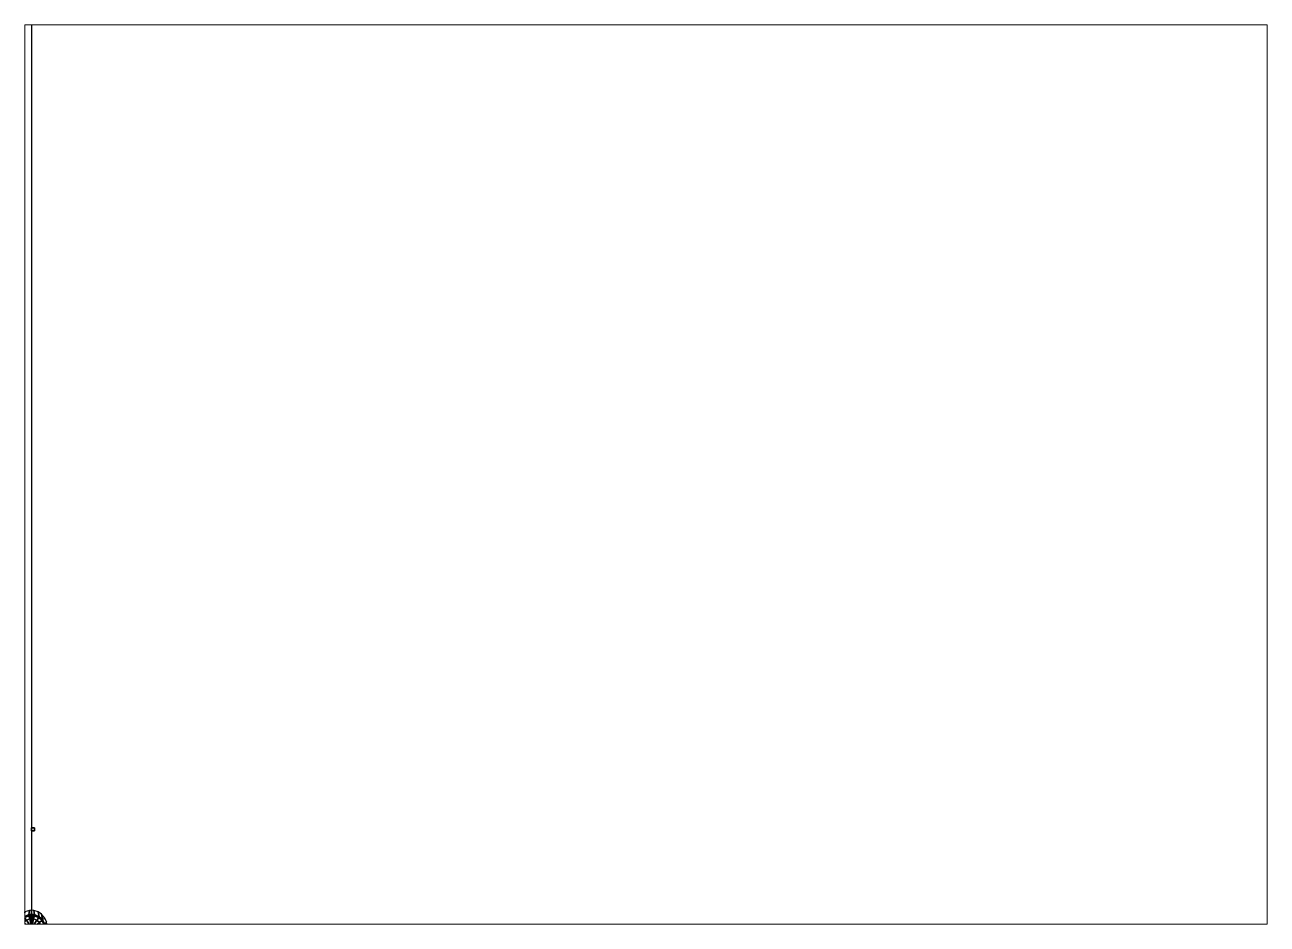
# Paper-space layout 'Layout1' of a CAD drawing. Header units: millimetres. Extents: x 28 to 251, y 20 to 181.
# The model-space entities are those that its viewports show. They can reach past a viewport. Long polylines and large blocks are cut down to what shows.
import ezdxf

# ---------------------------------------------------------------- set-up
doc = ezdxf.new("R2010")
doc.units = ezdxf.units.MM
doc.layers.add('tmp', color=4, linetype='Continuous')

msp = doc.modelspace()

# ---------------------------------------------------------------- linework, layer by layer
for points in [[(1, 27.69, -15.41), (1, 27.69, -16.41), (0, 27.69, -16.41), (0, 27.69, -15.41)], [(1, 27.69, -16.41), (1, 26.69, -16.41), (0, 26.69, -16.41), (0, 27.69, -16.41)], [(0, 27.69, -16.41), (0, 26.69, -16.41), (0, 26.69, -15.41), (0, 27.69, -15.41)], [(0, 27.69, -15.41), (0, 26.69, -15.41), (1, 26.69, -15.41), (1, 27.69, -15.41)], [(0, 26.69, -15.41), (0, 26.69, -16.41), (1, 26.69, -16.41), (1, 26.69, -15.41)], [(1, 26.69, -15.41), (1, 26.69, -16.41), (1, 27.69, -16.41), (1, 27.69, -15.41)], [(-5.08, -4.48, -0.01), (-4.56, -5.26, 1.38), (-3.7, -3.7, 1.38), (-4.52, -3.21, -0.01)], [(-4.56, -5.26, 1.38), (-4.26168, -5.42456, 3.47), (-3.4636, -3.97688, 3.47), (-3.7, -3.7, 1.38)], [(-4.52, -3.21, -0.01), (-3.7, -3.7, 1.38), (-3.7, -3.7, 1.38), (-3.37, -1.8, -0.01)], [(-4.26168, -5.42456, 3.47), (-3.27088, -5.83596, 5.51), (-2.6276, -4.66908, 5.51), (-3.4636, -3.97688, 3.47)], [(-3.37, -1.8, -0.01), (-3.7, -3.7, 1.38), (-2.58, -2.7, 1.38), (-2.28, -1.07, -0.01)], [(-3.7, -3.7, 1.38), (-3.4636, -3.97688, 3.47), (-2.42424, -3.04888, 3.47), (-2.58, -2.7, 1.38)], [(-3.4636, -3.97688, 3.47), (-2.6276, -4.66908, 5.51), (-1.78984, -3.92108, 5.51), (-2.42424, -3.04888, 3.47)], [(-2.6276, -4.66908, 5.51), (-1.18175, -5.901025, 6.86), (-0.70295, -5.473525, 6.86), (-1.78984, -3.92108, 5.51)], [(-2.28, -1.07, -0.01), (-2.58, -2.7, 1.38), (-0.96, -1.99, 1.38), (-0.74, -0.53, -0.01)], [(-2.58, -2.7, 1.38), (-2.42424, -3.04888, 3.47), (-0.92088, -2.39, 3.47), (-0.96, -1.99, 1.38)], [(-2.42424, -3.04888, 3.47), (-1.78984, -3.92108, 5.51), (-0.57808, -3.39, 5.51), (-0.92088, -2.39, 3.47)], [(-1.78984, -3.92108, 5.51), (-0.70295, -5.473525, 6.86), (-0.25, -5.17, 6.86), (-0.57808, -3.39, 5.51)], [(-0.74, -0.53, -0.01), (-0.96, -1.99, 1.38), (0, -1.99, 1.38), (0, -0.49, -0.01)], [(-0.96, -1.99, 1.38), (-0.92088, -2.39, 3.47), (-0.25, -2.39, 3.47), (0, -1.99, 1.38)], [(-0.92088, -2.39, 3.47), (-0.57808, -3.39, 5.51), (-0.25, -3.39, 5.51), (-0.25, -2.39, 3.47)], [(-0.57808, -3.39, 5.51), (-0.25, -5.17, 6.86), (-0.25, -5.17, 6.86), (-0.25, -3.39, 5.51)], [(0, -1.99, 1.38), (-0.25, -2.39, 3.47), (0, -2.46, 4.02), (0, -1.99, 1.38)], [(-0.25, -2.39, 3.47), (-0.25, -3.39, 5.51), (-0.25, -2.84, 5.01), (-0.25, -2.59, 4.38)], [(-0.25, -2.39, 3.47), (-0.25, -2.59, 4.38), (0, -2.46, 4.02), (-0.25, -2.39, 3.47)], [(0, -2.46, 4.02), (-0.25, -2.59, 4.38), (0, -2.5, 4.42), (0, -2.46, 4.02)], [(-0.25, -2.84, 5.01), (0, -2.74, 5.08), (0, -2.5, 4.42), (-0.25, -2.59, 4.38)], [(-0.25, -4.02, 6.41), (0, -3.93, 6.49), (0, -2.74, 5.08), (-0.25, -2.84, 5.01)], [(-0.25, -3.39, 5.51), (-0.25, -3.39, 5.51), (-0.25, -4.02, 6.41), (-0.25, -2.84, 5.01)], [(-0.25, -5.17, 6.86), (-0.25, -5.17, 6.86), (-0.25, -4.02, 6.41), (-0.25, -3.39, 5.51)], [(-0.25, -5.08, 7.08), (0, -4.99, 7.2), (0, -3.93, 6.49), (-0.25, -4.02, 6.41)], [(-0.25, -5.17, 6.86), (-0.25, -5.17, 6.86), (-0.25, -5.08, 7.08), (-0.25, -4.02, 6.41)], [(0, -0.49, -0.01), (0, -1.99, 1.38), (0.96, -1.99, 1.38), (0.74, -0.53, -0.01)], [(0, -1.99, 1.38), (0.25, -2.39, 3.47), (0.92, -2.39, 3.47), (0.96, -1.99, 1.38)], [(0, -1.99, 1.38), (0, -2.46, 4.02), (0.25, -2.39, 3.47), (0, -1.99, 1.38)], [(0, -2.46, 4.02), (0.25, -2.59, 4.38), (0.25, -2.39, 3.47), (0, -2.46, 4.02)], [(0, -2.46, 4.02), (0, -2.5, 4.42), (0.25, -2.59, 4.38), (0, -2.46, 4.02)], [(0, -2.74, 5.08), (0.25, -2.84, 5.01), (0.25, -2.59, 4.38), (0, -2.5, 4.42)], [(0, -3.93, 6.49), (0.25, -4.02, 6.41), (0.25, -2.84, 5.01), (0, -2.74, 5.08)], [(0, -4.99, 7.2), (0.25, -5.08, 7.08), (0.25, -4.02, 6.41), (0, -3.93, 6.49)], [(0.25, -2.39, 3.47), (0.25, -3.39, 5.51), (0.57808, -3.39, 5.51), (0.92, -2.39, 3.47)], [(0.25, -2.59, 4.38), (0.25, -2.84, 5.01), (0.25, -3.39, 5.51), (0.25, -2.39, 3.47)], [(0.25, -4.02, 6.41), (0.25, -4.02, 6.41), (0.25, -3.39, 5.51), (0.25, -2.84, 5.01)], [(0.57808, -3.39, 5.51), (0.25, -5.17, 6.86), (0.70295, -5.473525, 6.86), (1.78984, -3.92108, 5.51)], [(0.25, -3.39, 5.51), (0.25, -5.17, 6.86), (0.25, -5.17, 6.86), (0.57808, -3.39, 5.51)], [(0.25, -4.02, 6.41), (0.25, -4.02, 6.41), (0.25, -5.17, 6.86), (0.25, -3.39, 5.51)], [(0.25, -5.08, 7.08), (0.25, -5.08, 7.08), (0.25, -5.17, 6.86), (0.25, -4.02, 6.41)], [(0.92088, -2.39, 3.47), (0.57808, -3.39, 5.51), (1.78984, -3.92108, 5.51), (2.42424, -3.04888, 3.47)], [(1.78984, -3.92108, 5.51), (0.70295, -5.473525, 6.86), (1.18175, -5.901025, 6.86), (2.6276, -4.66908, 5.51)], [(0.74, -0.53, -0.01), (0.96, -1.99, 1.38), (2.58, -2.7, 1.38), (2.28, -1.07, -0.01)], [(0.96, -1.99, 1.38), (0.92088, -2.39, 3.47), (2.42424, -3.04888, 3.47), (2.58, -2.7, 1.38)], [(2.42424, -3.04888, 3.47), (1.78984, -3.92108, 5.51), (2.6276, -4.66908, 5.51), (3.4636, -3.97688, 3.47)], [(2.28, -1.07, -0.01), (2.58, -2.7, 1.38), (3.7, -3.7, 1.38), (3.37, -1.8, -0.01)], [(2.58, -2.7, 1.38), (2.42424, -3.04888, 3.47), (3.4636, -3.97688, 3.47), (3.7, -3.7, 1.38)], [(3.4636, -3.97688, 3.47), (2.6276, -4.66908, 5.51), (3.27088, -5.83596, 5.51), (4.26168, -5.42456, 3.47)], [(3.37, -1.8, -0.01), (3.7, -3.7, 1.38), (3.7, -3.7, 1.38), (4.52, -3.21, -0.01)], [(3.7, -3.7, 1.38), (3.4636, -3.97688, 3.47), (4.26168, -5.42456, 3.47), (4.56, -5.26, 1.38)], [(4.52, -3.21, -0.01), (3.7, -3.7, 1.38), (4.56, -5.26, 1.38), (5.08, -4.48, -0.01)], [(-4.85, -6.56, 1.38), (-4.5308, -6.63096, 3.47), (-4.26168, -5.42456, 3.47), (-4.56, -5.26, 1.38)], [(-4.5308, -6.63096, 3.47), (-3.4878, -6.80836, 5.51), (-3.27088, -5.83596, 5.51), (-4.26168, -5.42456, 3.47)], [(-4.5308, -7.97656, 3.47), (-3.4878, -7.89296, 5.51), (-3.4878, -6.80836, 5.51), (-4.5308, -6.63096, 3.47)], [(-3.4878, -6.80836, 5.51), (-1.673375, -7.123675, 6.86), (-1.5494, -6.567925, 6.86), (-3.27088, -5.83596, 5.51)], [(-3.4878, -7.89296, 5.51), (-1.673375, -7.74355, 6.86), (-1.673375, -7.123675, 6.86), (-3.4878, -6.80836, 5.51)], [(-3.27088, -5.83596, 5.51), (-1.5494, -6.567925, 6.86), (-1.18175, -5.901025, 6.86), (-2.6276, -4.66908, 5.51)], [(-1.673375, -7.123675, 6.86), (-0.25, -7.02, 7.37), (-0.25, -7.02, 7.37), (-1.5494, -6.567925, 6.86)], [(-1.673375, -7.74355, 6.86), (-0.25, -8.07, 7.37), (-0.25, -7.02, 7.37), (-1.673375, -7.123675, 6.86)], [(-1.5494, -6.567925, 6.86), (-0.25, -7.02, 7.37), (-0.25, -7.02, 7.37), (-1.18175, -5.901025, 6.86)], [(-1.18175, -5.901025, 6.86), (-0.25, -7.02, 7.37), (-0.25, -7.02, 7.37), (-0.70295, -5.473525, 6.86)], [(-0.70295, -5.473525, 6.86), (-0.25, -7.02, 7.37), (-0.25, -7.02, 7.37), (-0.25, -5.17, 6.86)], [(-0.25, -5.77, 7.41), (0, -5.72, 7.53), (0, -4.99, 7.2), (-0.25, -5.08, 7.08)], [(-0.25, -5.17, 6.86), (-0.25, -5.17, 6.86), (-0.25, -5.77, 7.41), (-0.25, -5.08, 7.08)], [(-0.25, -7.02, 7.37), (-0.25, -6.46, 7.6), (-0.25, -5.77, 7.41), (-0.25, -5.17, 6.86)], [(-0.25, -6.46, 7.6), (0, -6.43, 7.72), (0, -5.72, 7.53), (-0.25, -5.77, 7.41)], [(-0.25, -7.26, 7.71), (0, -7.26, 7.83), (0, -6.43, 7.72), (-0.25, -6.46, 7.6)], [(-0.25, -7.02, 7.37), (-0.25, -7.02, 7.37), (-0.25, -7.26, 7.71), (-0.25, -6.46, 7.6)], [(-0.25, -8.07, 7.37), (-0.25, -7.81, 7.71), (-0.25, -7.26, 7.71), (-0.25, -7.02, 7.37)], [(-0.25, -7.81, 7.71), (0, -7.81, 7.83), (0, -7.26, 7.83), (-0.25, -7.26, 7.71)], [(0, -5.72, 7.53), (0.25, -5.77, 7.41), (0.25, -5.08, 7.08), (0, -4.99, 7.2)], [(0, -6.43, 7.72), (0.25, -6.46, 7.6), (0.25, -5.77, 7.41), (0, -5.72, 7.53)], [(0, -7.26, 7.83), (0.25, -7.26, 7.71), (0.25, -6.46, 7.6), (0, -6.43, 7.72)], [(0, -7.81, 7.83), (0.25, -7.81, 7.71), (0.25, -7.26, 7.71), (0, -7.26, 7.83)], [(0.25, -5.77, 7.41), (0.25, -5.77, 7.41), (0.25, -5.17, 6.86), (0.25, -5.08, 7.08)], [(0.25, -5.17, 6.86), (0.25, -7.02, 7.37), (0.25, -7.02, 7.37), (0.70295, -5.473525, 6.86)], [(0.25, -7.02, 7.37), (0.25, -7.02, 7.37), (0.25, -5.17, 6.86), (0.25, -5.77, 7.41)], [(0.70295, -5.473525, 6.86), (0.25, -7.02, 7.37), (0.25, -7.02, 7.37), (1.18175, -5.901025, 6.86)], [(0.25, -7.02, 7.37), (0.25, -7.02, 7.37), (0.25, -5.77, 7.41), (0.25, -6.46, 7.6)], [(1.18175, -5.901025, 6.86), (0.25, -7.02, 7.37), (0.25, -7.02, 7.37), (1.5494, -6.567925, 6.86)], [(0.25, -7.02, 7.37), (0.25, -7.02, 7.37), (0.25, -6.46, 7.6), (0.25, -7.26, 7.71)], [(1.5494, -6.567925, 6.86), (0.25, -7.02, 7.37), (0.25, -7.02, 7.37), (1.673375, -7.123675, 6.86)], [(1.673375, -7.123675, 6.86), (0.25, -7.02, 7.37), (0.25, -8.07, 7.37), (1.673375, -7.74355, 6.86)], [(0.25, -7.02, 7.37), (0.25, -7.26, 7.71), (0.25, -7.81, 7.71), (0.25, -8.07, 7.37)], [(2.6276, -4.66908, 5.51), (1.18175, -5.901025, 6.86), (1.5494, -6.567925, 6.86), (3.27088, -5.83596, 5.51)], [(3.27088, -5.83596, 5.51), (1.5494, -6.567925, 6.86), (1.673375, -7.123675, 6.86), (3.4878, -6.80836, 5.51)], [(3.4878, -6.80836, 5.51), (1.673375, -7.123675, 6.86), (1.673375, -7.74355, 6.86), (3.4878, -7.89296, 5.51)], [(4.26168, -5.42456, 3.47), (3.27088, -5.83596, 5.51), (3.4878, -6.80836, 5.51), (4.5308, -6.63096, 3.47)], [(4.5308, -6.63096, 3.47), (3.4878, -6.80836, 5.51), (3.4878, -7.89296, 5.51), (4.5308, -7.97656, 3.47)], [(4.56, -5.26, 1.38), (4.26168, -5.42456, 3.47), (4.5308, -6.63096, 3.47), (4.85, -6.56, 1.38)], [(4.85, -6.56, 1.38), (4.5308, -6.63096, 3.47), (4.5308, -7.97656, 3.47), (4.85, -8.01, 1.38)], [(5.08, -4.48, -0.01), (4.56, -5.26, 1.38), (4.85, -6.56, 1.38), (5.42, -6.08, -0.01)], [(5.42, -6.08, -0.01), (4.85, -6.56, 1.38), (4.85, -8.01, 1.38), (5.42, -8.53, -0.01)]]:
    msp.add_3dface(points)
at = {"layer": 'tmp', "extrusion": (-1, 0, 0)}
for p, q in [((0, -2.5, 4.42), (-0.25, -2.59, 4.38)), ((0, -2.74, 5.08), (-0.25, -2.84, 5.01)), ((0, -3.93, 6.49), (-0.25, -4.02, 6.41)), ((0, -2.5, 4.42), (0, -2.46, 4.02)), ((0, -2.74, 5.08), (0, -2.5, 4.42)), ((0, -3.93, 6.49), (0, -2.74, 5.08)), ((0, -4.99, 7.2), (0, -3.93, 6.49)), ((0, -4.99, 7.2), (-0.25, -5.08, 7.08)), ((0, -5.72, 7.53), (-0.25, -5.77, 7.41)), ((0, -6.43, 7.72), (-0.25, -6.46, 7.6)), ((0, -7.26, 7.83), (-0.25, -7.26, 7.71)), ((0, -5.72, 7.53), (0, -4.99, 7.2)), ((0, -6.43, 7.72), (0, -5.72, 7.53)), ((0, -7.26, 7.83), (0, -6.43, 7.72)), ((0, -7.24, -3.41), (0, -7.24, -14.15)), ((0, -7.81, 7.83), (0, -7.26, 7.83))]:
    msp.add_line(p, q, dxfattribs=at)
at = {"layer": 'tmp', "extrusion": (1, 0, 0)}
for p, q in [((0, -2.5, 4.42), (0.25, -2.59, 4.38)), ((0, -2.74, 5.08), (0.25, -2.84, 5.01)), ((0, -3.93, 6.49), (0.25, -4.02, 6.41)), ((0, -4.99, 7.2), (0.25, -5.08, 7.08)), ((0, -5.72, 7.53), (0.25, -5.77, 7.41)), ((0, -6.43, 7.72), (0.25, -6.46, 7.6)), ((0, -7.26, 7.83), (0.25, -7.26, 7.71))]:
    msp.add_line(p, q, dxfattribs=at)
at = {"layer": 'tmp'}
msp.add_xline((0, -7.25, -8.86), (0, -1), dxfattribs=at)

psp = doc.layouts.get("Layout1")

# ---------------------------------------------------------------- viewports
at = {"layer": '0'}
psp.add_viewport(center=(139.22, 100.81), size=(222.76, 161.29), view_center_point=(210, 148.5), view_height=307.49010134, dxfattribs=at)

doc.saveas('drawing.dxf')
